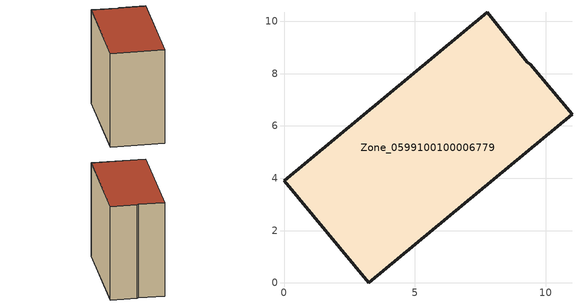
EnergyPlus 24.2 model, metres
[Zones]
Zone_0599100100006779
 floor ground (C_G): 3.25,0 0,3.91 7.76,10.36 9.3,8.43 9.42,8.36 11.01,6.45 z1.33
 wall outside (C_F): 0,3.91 3.25,0 11.01,6.45 9.42,8.36 9.3,8.43 7.76,10.36 0,3.91 z1.33:10.69
 roof outside (C_R): 9.42,8.36 9.3,8.43 7.76,10.36 0,3.91 3.25,0 11.01,6.45 z10.69
[BUILDING]
Pand.0599100100006779: North Axis=0; Terrain=City; Loads Convergence Tolerance Value=0.04; Temperature Convergence Tolerance Value=0.4; Solar Distribution=FullExterior; Maximum Number of Warmup Days=25; Minimum Number of Warmup Days=1
[Site:Location]
Rotterdam.The.Hague.AP_ZH_NLD Design_Conditions: Latitude=51.96; Longitude=4.45; Time Zone=1; Elevation=-4.5
[SITE:GROUNDTEMPERATURE:BUILDINGSURFACE]
18, 18, 18, 18, 18, 18, 18, 18, 18, 18, 18, 18
[MATERIAL] Thermal Absorptance=0.9; Solar Absorptance=0.7; Visible Absorptance=0.7
Name | Roughness | Thickness | Conductivity | Density | Specific Heat
G.TI.2015-2018 | MediumSmooth | 0.15 | 0.0428571 | 540 | 1210
F.TI.2015-2018 | Rough | 0.3 | 0.0666667 | 1920 | 840
R.TI.2015-2018 | MediumRough | 0.2 | 0.0333333 | 1500 | 1000
[CONSTRUCTION]
C_G: G.TI.2015-2018
C_F: F.TI.2015-2018
C_R: R.TI.2015-2018
[ZONE]
Zone_0599100100006779: Type=1; Multiplier=1; Ceiling Height=Autocalculate; Volume=Autocalculate; Floor Area=autocalculate; Part of Total Floor Area=Yes
[ZONEINFILTRATION:DESIGNFLOWRATE]
Infil_Zone_0599100100006779: Zone or ZoneList or Space or SpaceList=Zone_0599100100006779; Schedule=AlwaysOn; Design Flow Rate Calculation Method=Flow/Area; Flow Rate per Floor Area=0.0015; Constant Term Coefficient=1; Temperature Term Coefficient=0; Velocity Term Coefficient=0; Velocity Squared Term Coefficient=0
[HVACTEMPLATE:ZONE:IDEALLOADSAIRSYSTEM]
Zone_0599100100006779: Maximum Heating Supply Air Temperature=50; Minimum Cooling Supply Air Temperature=13; Maximum Heating Supply Air Humidity Ratio=0.0156; Minimum Cooling Supply Air Humidity Ratio=0.0077; Heating Limit=NoLimit; Cooling Limit=NoLimit; Dehumidification Control Type=ConstantSensibleHeatRatio; Cooling Sensible Heat Ratio=0.7; Dehumidification Setpoint=60; Humidification Control Type=None; Humidification Setpoint=30; Outdoor Air Method=None; Outdoor Air Flow Rate per Person=0.00944; Outdoor Air Flow Rate per Zone Floor Area=0; Outdoor Air Flow Rate per Zone=0; Demand Controlled Ventilation Type=None; Outdoor Air Economizer Type=NoEconomizer; Heat Recovery Type=None; Sensible Heat Recovery Effectiveness=0.7; Latent Heat Recovery Effectiveness=0.65
[ZONECONTROL:THERMOSTAT]
ThermostatControl_Zone_0599100100006779: Zone or ZoneList=Zone_0599100100006779; Control Type Schedule=DualSetpointControlType; Control 1=Thermostat_Zone_0599100100006779; Temperature Difference Between Cutout And Setpoint=0
[THERMOSTATSETPOINT:DUALSETPOINT]
Thermostat_Zone_0599100100006779: Heating Setpoint Temperature Schedule=HeatingSetpoint_Zone_0599100100006779; Cooling Setpoint Temperature Schedule=CoolingSetpoint_Zone_0599100100006779
[SCHEDULE:COMPACT]
HeatingSetpoint_Zone_0599100100006779: Through: 12/31, For: AllDays, Until: 24:00, 21
CoolingSetpoint_Zone_0599100100006779: Through: 12/31, For: AllDays, Until: 24:00, 24
DualSetpointControlType: Through: 12/31, For: AllDays, Until: 24:00, 4
AlwaysOn: Through: 12/31, For: AllDays, Until: 24:00, 1
